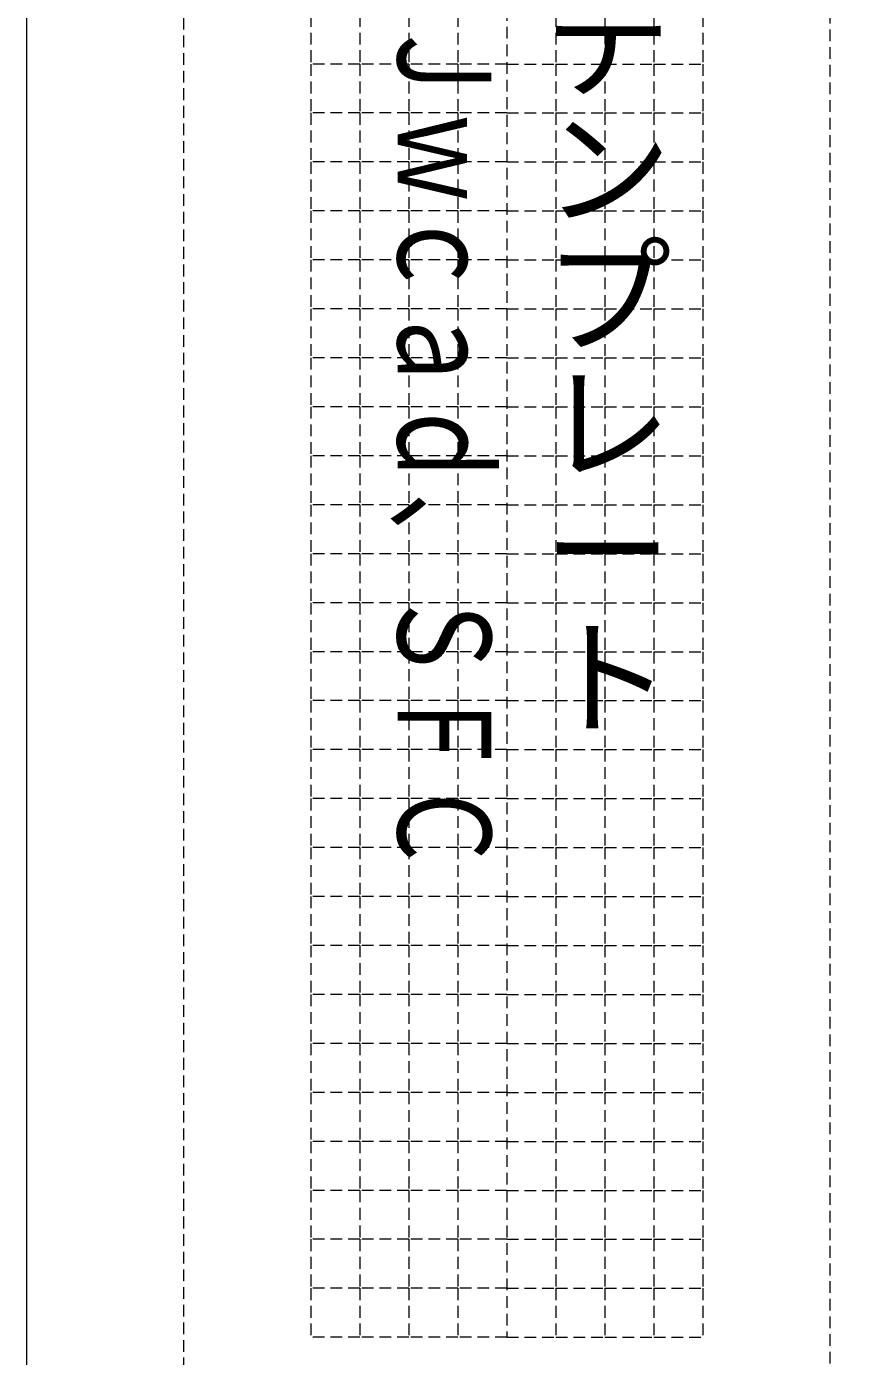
# Model space of a CAD drawing. Units: millimetres on the paper. Extents: x -148 to 148, y -210 to 210.
# Drawn here: x -148 to -64.5, y -134.6 to 1.2 of the extents above; entities that cross this region are included whole.
import ezdxf
from ezdxf.enums import TextEntityAlignment as Align

# ---------------------------------------------------------------- set-up
doc = ezdxf.new("R2010")
doc.units = ezdxf.units.MM
doc.linetypes.add('DASHED1', pattern=[1.8, 1.2, -0.6])
doc.layers.add('0-0', color=3, linetype='DASHED1', lineweight=9)
doc.styles.add('@ＭＳ ゴシック', font='')
doc.styles.add('ＭＳ ゴシック', font='')
doc.styles.get('@ＭＳ ゴシック').set_extended_font_data('@MS Gothic')
doc.styles.get('ＭＳ ゴシック').set_extended_font_data('MS Gothic')

msp = doc.modelspace()

# ---------------------------------------------------------------- linework, layer by layer
at = {"layer": '0-0'}
for p, q in [((-99, 107.38), (-99, -132.62)), ((-114, 2.38), (-114, -2.62)), ((-109, 2.38), (-109, -2.62)), ((-104, 2.38), (-104, -2.62)), ((-94, 2.38), (-94, -2.62)), ((-89, 2.38), (-89, -2.62)), ((-84, 2.38), (-84, -2.62)), ((-114, -2.62), (-114, -7.62)), ((-109, -2.62), (-114, -2.62)), ((-109, -2.62), (-109, -7.62)), ((-104, -2.62), (-109, -2.62)), ((-104, -2.62), (-104, -7.62)), ((-99, -2.62), (-104, -2.62)), ((-99, -2.62), (-94, -2.62)), ((-94, -2.62), (-94, -7.62)), ((-94, -2.62), (-89, -2.62)), ((-89, -2.62), (-84, -2.62)), ((-89, -2.62), (-89, -7.62)), ((-84, -2.62), (-84, -7.62)), ((-114, -7.62), (-114, -12.62)), ((-109, -7.62), (-114, -7.62)), ((-109, -7.62), (-109, -12.62)), ((-104, -7.62), (-109, -7.62)), ((-104, -7.62), (-104, -12.62)), ((-99, -7.62), (-104, -7.62)), ((-99, -7.62), (-94, -7.62)), ((-94, -7.62), (-94, -12.62)), ((-94, -7.62), (-89, -7.62)), ((-89, -7.62), (-84, -7.62)), ((-89, -7.62), (-89, -12.62)), ((-84, -7.62), (-84, -12.62)), ((-114, -12.62), (-114, -17.62)), ((-109, -12.62), (-114, -12.62)), ((-109, -12.62), (-109, -17.62)), ((-104, -12.62), (-109, -12.62)), ((-104, -12.62), (-104, -17.62)), ((-99, -12.62), (-104, -12.62)), ((-99, -12.62), (-94, -12.62)), ((-94, -12.62), (-94, -17.62)), ((-94, -12.62), (-89, -12.62)), ((-89, -12.62), (-84, -12.62)), ((-89, -12.62), (-89, -17.62)), ((-84, -12.62), (-84, -17.62)), ((-114, -17.62), (-114, -22.62)), ((-109, -17.62), (-114, -17.62)), ((-109, -17.62), (-109, -22.62)), ((-104, -17.62), (-109, -17.62)), ((-104, -17.62), (-104, -22.62)), ((-99, -17.62), (-104, -17.62)), ((-99, -17.62), (-94, -17.62)), ((-94, -17.62), (-94, -22.62)), ((-94, -17.62), (-89, -17.62)), ((-89, -17.62), (-84, -17.62)), ((-89, -17.62), (-89, -22.62)), ((-84, -17.62), (-84, -22.62)), ((-114, -22.62), (-114, -27.62)), ((-109, -22.62), (-114, -22.62)), ((-109, -22.62), (-109, -27.62)), ((-104, -22.62), (-109, -22.62)), ((-104, -22.62), (-104, -27.62)), ((-99, -22.62), (-104, -22.62)), ((-99, -22.62), (-94, -22.62)), ((-94, -22.62), (-94, -27.62)), ((-94, -22.62), (-89, -22.62)), ((-89, -22.62), (-84, -22.62)), ((-89, -22.62), (-89, -27.62)), ((-84, -22.62), (-84, -27.62)), ((-114, -27.62), (-114, -32.62)), ((-109, -27.62), (-114, -27.62)), ((-109, -27.62), (-109, -32.62)), ((-104, -27.62), (-109, -27.62)), ((-104, -27.62), (-104, -32.62)), ((-99, -27.62), (-104, -27.62)), ((-99, -27.62), (-94, -27.62)), ((-94, -27.62), (-94, -32.62)), ((-94, -27.62), (-89, -27.62)), ((-89, -27.62), (-84, -27.62)), ((-89, -27.62), (-89, -32.62)), ((-84, -27.62), (-84, -32.62)), ((-114, -32.62), (-114, -37.62)), ((-109, -32.62), (-114, -32.62)), ((-109, -32.62), (-109, -37.62)), ((-104, -32.62), (-109, -32.62)), ((-104, -32.62), (-104, -37.62)), ((-99, -32.62), (-104, -32.62)), ((-99, -32.62), (-94, -32.62)), ((-94, -32.62), (-94, -37.62)), ((-94, -32.62), (-89, -32.62)), ((-89, -32.62), (-84, -32.62)), ((-89, -32.62), (-89, -37.62)), ((-84, -32.62), (-84, -37.62)), ((-114, -37.62), (-114, -42.62)), ((-109, -37.62), (-114, -37.62)), ((-109, -37.62), (-109, -42.62)), ((-104, -37.62), (-109, -37.62)), ((-104, -37.62), (-104, -42.62)), ((-99, -37.62), (-104, -37.62)), ((-99, -37.62), (-94, -37.62)), ((-94, -37.62), (-94, -42.62)), ((-94, -37.62), (-89, -37.62)), ((-89, -37.62), (-84, -37.62)), ((-89, -37.62), (-89, -42.62)), ((-84, -37.62), (-84, -42.62)), ((-114, -42.62), (-114, -47.62)), ((-109, -42.62), (-114, -42.62)), ((-109, -42.62), (-109, -47.62)), ((-104, -42.62), (-109, -42.62)), ((-104, -42.62), (-104, -47.62)), ((-99, -42.62), (-104, -42.62)), ((-99, -42.62), (-94, -42.62)), ((-94, -42.62), (-94, -47.62)), ((-94, -42.62), (-89, -42.62)), ((-89, -42.62), (-84, -42.62)), ((-89, -42.62), (-89, -47.62)), ((-84, -42.62), (-84, -47.62)), ((-114, -47.62), (-114, -52.62)), ((-109, -47.62), (-114, -47.62)), ((-109, -47.62), (-109, -52.62)), ((-104, -47.62), (-109, -47.62)), ((-104, -47.62), (-104, -52.62)), ((-99, -47.62), (-104, -47.62)), ((-99, -47.62), (-94, -47.62)), ((-94, -47.62), (-94, -52.62)), ((-94, -47.62), (-89, -47.62)), ((-89, -47.62), (-84, -47.62)), ((-89, -47.62), (-89, -52.62)), ((-84, -47.62), (-84, -52.62)), ((-114, -52.62), (-114, -57.62)), ((-109, -52.62), (-114, -52.62)), ((-109, -52.62), (-109, -57.62)), ((-104, -52.62), (-109, -52.62)), ((-104, -52.62), (-104, -57.62)), ((-99, -52.62), (-104, -52.62)), ((-99, -52.62), (-94, -52.62)), ((-94, -52.62), (-94, -57.62)), ((-94, -52.62), (-89, -52.62)), ((-89, -52.62), (-84, -52.62)), ((-89, -52.62), (-89, -57.62)), ((-84, -52.62), (-84, -57.62)), ((-114, -57.62), (-114, -62.62)), ((-109, -57.62), (-114, -57.62)), ((-109, -57.62), (-109, -62.62)), ((-104, -57.62), (-109, -57.62)), ((-104, -57.62), (-104, -62.62)), ((-99, -57.62), (-104, -57.62)), ((-99, -57.62), (-94, -57.62)), ((-94, -57.62), (-94, -62.62)), ((-94, -57.62), (-89, -57.62)), ((-89, -57.62), (-84, -57.62)), ((-89, -57.62), (-89, -62.62)), ((-84, -57.62), (-84, -62.62)), ((-114, -62.62), (-114, -67.62)), ((-109, -62.62), (-114, -62.62)), ((-109, -62.62), (-109, -67.62)), ((-104, -62.62), (-109, -62.62)), ((-104, -62.62), (-104, -67.62)), ((-99, -62.62), (-104, -62.62)), ((-99, -62.62), (-94, -62.62)), ((-94, -62.62), (-94, -67.62)), ((-94, -62.62), (-89, -62.62)), ((-89, -62.62), (-84, -62.62)), ((-89, -62.62), (-89, -67.62)), ((-84, -62.62), (-84, -67.62)), ((-114, -67.62), (-114, -72.62)), ((-109, -67.62), (-114, -67.62)), ((-109, -67.62), (-109, -72.62)), ((-104, -67.62), (-109, -67.62)), ((-104, -67.62), (-104, -72.62)), ((-99, -67.62), (-104, -67.62)), ((-99, -67.62), (-94, -67.62)), ((-94, -67.62), (-94, -72.62)), ((-94, -67.62), (-89, -67.62)), ((-89, -67.62), (-84, -67.62)), ((-89, -67.62), (-89, -72.62)), ((-84, -67.62), (-84, -72.62)), ((-114, -72.62), (-114, -77.62)), ((-109, -72.62), (-114, -72.62)), ((-109, -72.62), (-109, -77.62)), ((-104, -72.62), (-109, -72.62)), ((-104, -72.62), (-104, -77.62)), ((-99, -72.62), (-104, -72.62)), ((-99, -72.62), (-94, -72.62)), ((-94, -72.62), (-94, -77.62)), ((-94, -72.62), (-89, -72.62)), ((-89, -72.62), (-84, -72.62)), ((-89, -72.62), (-89, -77.62)), ((-84, -72.62), (-84, -77.62)), ((-114, -77.62), (-114, -82.62)), ((-109, -77.62), (-114, -77.62)), ((-109, -77.62), (-109, -82.62)), ((-104, -77.62), (-109, -77.62)), ((-104, -77.62), (-104, -82.62)), ((-99, -77.62), (-104, -77.62)), ((-99, -77.62), (-94, -77.62)), ((-94, -77.62), (-94, -82.62)), ((-94, -77.62), (-89, -77.62)), ((-89, -77.62), (-84, -77.62)), ((-89, -77.62), (-89, -82.62)), ((-84, -77.62), (-84, -82.62)), ((-114, -82.62), (-114, -87.62)), ((-109, -82.62), (-114, -82.62)), ((-109, -82.62), (-109, -87.62)), ((-104, -82.62), (-109, -82.62)), ((-104, -82.62), (-104, -87.62)), ((-99, -82.62), (-104, -82.62)), ((-99, -82.62), (-94, -82.62)), ((-94, -82.62), (-94, -87.62)), ((-94, -82.62), (-89, -82.62)), ((-89, -82.62), (-84, -82.62)), ((-89, -82.62), (-89, -87.62)), ((-84, -82.62), (-84, -87.62)), ((-114, -87.62), (-114, -92.62)), ((-109, -87.62), (-114, -87.62)), ((-109, -87.62), (-109, -92.62)), ((-104, -87.62), (-109, -87.62)), ((-104, -87.62), (-104, -92.62)), ((-99, -87.62), (-104, -87.62)), ((-99, -87.62), (-94, -87.62)), ((-94, -87.62), (-94, -92.62)), ((-94, -87.62), (-89, -87.62)), ((-89, -87.62), (-84, -87.62)), ((-89, -87.62), (-89, -92.62)), ((-84, -87.62), (-84, -92.62)), ((-114, -92.62), (-114, -97.62)), ((-109, -92.62), (-114, -92.62)), ((-109, -92.62), (-109, -97.62)), ((-104, -92.62), (-109, -92.62)), ((-104, -92.62), (-104, -97.62)), ((-99, -92.62), (-104, -92.62)), ((-99, -92.62), (-94, -92.62)), ((-94, -92.62), (-94, -97.62)), ((-94, -92.62), (-89, -92.62)), ((-89, -92.62), (-84, -92.62)), ((-89, -92.62), (-89, -97.62)), ((-84, -92.62), (-84, -97.62)), ((-114, -97.62), (-114, -102.62)), ((-109, -97.62), (-114, -97.62)), ((-109, -97.62), (-109, -102.62)), ((-104, -97.62), (-109, -97.62)), ((-104, -97.62), (-104, -102.62)), ((-99, -97.62), (-104, -97.62)), ((-99, -97.62), (-94, -97.62)), ((-94, -97.62), (-94, -102.62)), ((-94, -97.62), (-89, -97.62)), ((-89, -97.62), (-84, -97.62)), ((-89, -97.62), (-89, -102.62)), ((-84, -97.62), (-84, -102.62)), ((-114, -102.62), (-114, -107.62)), ((-109, -102.62), (-114, -102.62)), ((-109, -102.62), (-109, -107.62)), ((-104, -102.62), (-109, -102.62)), ((-104, -102.62), (-104, -107.62)), ((-99, -102.62), (-104, -102.62)), ((-99, -102.62), (-94, -102.62)), ((-94, -102.62), (-94, -107.62)), ((-94, -102.62), (-89, -102.62)), ((-89, -102.62), (-84, -102.62)), ((-89, -102.62), (-89, -107.62)), ((-84, -102.62), (-84, -107.62)), ((-114, -107.62), (-114, -112.62)), ((-109, -107.62), (-114, -107.62)), ((-109, -107.62), (-109, -112.62)), ((-104, -107.62), (-109, -107.62)), ((-104, -107.62), (-104, -112.62)), ((-99, -107.62), (-104, -107.62)), ((-99, -107.62), (-94, -107.62)), ((-94, -107.62), (-94, -112.62)), ((-94, -107.62), (-89, -107.62)), ((-89, -107.62), (-84, -107.62)), ((-89, -107.62), (-89, -112.62)), ((-84, -107.62), (-84, -112.62)), ((-114, -112.62), (-114, -117.62)), ((-109, -112.62), (-114, -112.62)), ((-109, -112.62), (-109, -117.62)), ((-104, -112.62), (-109, -112.62)), ((-104, -112.62), (-104, -117.62)), ((-99, -112.62), (-104, -112.62)), ((-99, -112.62), (-94, -112.62)), ((-94, -112.62), (-94, -117.62)), ((-94, -112.62), (-89, -112.62)), ((-89, -112.62), (-84, -112.62)), ((-89, -112.62), (-89, -117.62)), ((-84, -112.62), (-84, -117.62)), ((-114, -117.62), (-114, -122.62)), ((-109, -117.62), (-114, -117.62)), ((-109, -117.62), (-109, -122.62)), ((-104, -117.62), (-109, -117.62)), ((-104, -117.62), (-104, -122.62)), ((-99, -117.62), (-104, -117.62)), ((-99, -117.62), (-94, -117.62)), ((-94, -117.62), (-94, -122.62)), ((-94, -117.62), (-89, -117.62)), ((-89, -117.62), (-84, -117.62)), ((-89, -117.62), (-89, -122.62)), ((-84, -117.62), (-84, -122.62)), ((-114, -122.62), (-114, -127.62)), ((-109, -122.62), (-114, -122.62)), ((-109, -122.62), (-109, -127.62)), ((-104, -122.62), (-109, -122.62)), ((-104, -122.62), (-104, -127.62)), ((-99, -122.62), (-104, -122.62)), ((-99, -122.62), (-94, -122.62)), ((-94, -122.62), (-94, -127.62)), ((-94, -122.62), (-89, -122.62)), ((-89, -122.62), (-84, -122.62)), ((-89, -122.62), (-89, -127.62)), ((-84, -122.62), (-84, -127.62)), ((-114, -127.62), (-114, -132.62)), ((-109, -127.62), (-114, -127.62)), ((-109, -127.62), (-109, -132.62)), ((-104, -127.62), (-109, -127.62)), ((-104, -127.62), (-104, -132.62)), ((-99, -127.62), (-104, -127.62)), ((-99, -127.62), (-94, -127.62)), ((-94, -127.62), (-94, -132.62)), ((-94, -127.62), (-89, -127.62)), ((-89, -127.62), (-84, -127.62)), ((-89, -127.62), (-89, -132.62)), ((-84, -127.62), (-84, -132.62)), ((-114, -132.62), (-119, -132.62)), ((-109, -132.62), (-114, -132.62)), ((-104, -132.62), (-109, -132.62)), ((-99, -132.62), (-104, -132.62)), ((-99, -132.62), (-94, -132.62)), ((-94, -132.62), (-89, -132.62)), ((-89, -132.62), (-84, -132.62)), ((-84, -132.62), (-79, -132.62))]:
    msp.add_line(p, q, dxfattribs=at)
at = {"layer": '0-0', "color": 7, "linetype": 'Continuous'}
msp.add_lwpolyline([(-148, -210), (148, -210), (148, 210), (-148, 210)], close=True, dxfattribs=at)
at = {"layer": '0-0', "color": 7}
msp.add_lwpolyline([(-66, -151.5), (-66, 151.5), (-132, 151.5), (-132, -151.5)], dxfattribs=at)
at = {"layer": '0-0'}
for points in [[(-114, 2.38), (-119, 2.38), (-119, -2.62)], [(-84, 2.38), (-79, 2.38), (-79, -2.62)], [(-114, -2.62), (-119, -2.62), (-119, -7.62)], [(-84, -2.62), (-79, -2.62), (-79, -7.62)], [(-114, -7.62), (-119, -7.62), (-119, -12.62)], [(-84, -7.62), (-79, -7.62), (-79, -12.62)], [(-114, -12.62), (-119, -12.62), (-119, -17.62)], [(-84, -12.62), (-79, -12.62), (-79, -17.62)], [(-114, -17.62), (-119, -17.62), (-119, -22.62)], [(-84, -17.62), (-79, -17.62), (-79, -22.62)], [(-114, -22.62), (-119, -22.62), (-119, -27.62)], [(-84, -22.62), (-79, -22.62), (-79, -27.62)], [(-114, -27.62), (-119, -27.62), (-119, -32.62)], [(-84, -27.62), (-79, -27.62), (-79, -32.62)], [(-114, -32.62), (-119, -32.62), (-119, -37.62)], [(-84, -32.62), (-79, -32.62), (-79, -37.62)], [(-114, -37.62), (-119, -37.62), (-119, -42.62)], [(-84, -37.62), (-79, -37.62), (-79, -42.62)], [(-114, -42.62), (-119, -42.62), (-119, -47.62)], [(-84, -42.62), (-79, -42.62), (-79, -47.62)], [(-114, -47.62), (-119, -47.62), (-119, -52.62)], [(-84, -47.62), (-79, -47.62), (-79, -52.62)], [(-114, -52.62), (-119, -52.62), (-119, -57.62)], [(-84, -52.62), (-79, -52.62), (-79, -57.62)], [(-114, -57.62), (-119, -57.62), (-119, -62.62)], [(-84, -57.62), (-79, -57.62), (-79, -62.62)], [(-114, -62.62), (-119, -62.62), (-119, -67.62)], [(-84, -62.62), (-79, -62.62), (-79, -67.62)], [(-114, -67.62), (-119, -67.62), (-119, -72.62)], [(-84, -67.62), (-79, -67.62), (-79, -72.62)], [(-114, -72.62), (-119, -72.62), (-119, -77.62)], [(-84, -72.62), (-79, -72.62), (-79, -77.62)], [(-114, -77.62), (-119, -77.62), (-119, -82.62)], [(-84, -77.62), (-79, -77.62), (-79, -82.62)], [(-114, -82.62), (-119, -82.62), (-119, -87.62)], [(-84, -82.62), (-79, -82.62), (-79, -87.62)], [(-114, -87.62), (-119, -87.62), (-119, -92.62)], [(-84, -87.62), (-79, -87.62), (-79, -92.62)], [(-114, -92.62), (-119, -92.62), (-119, -97.62)], [(-84, -92.62), (-79, -92.62), (-79, -97.62)], [(-114, -97.62), (-119, -97.62), (-119, -102.62)], [(-84, -97.62), (-79, -97.62), (-79, -102.62)], [(-114, -102.62), (-119, -102.62), (-119, -107.62)], [(-84, -102.62), (-79, -102.62), (-79, -107.62)], [(-114, -107.62), (-119, -107.62), (-119, -112.62)], [(-84, -107.62), (-79, -107.62), (-79, -112.62)], [(-114, -112.62), (-119, -112.62), (-119, -117.62)], [(-84, -112.62), (-79, -112.62), (-79, -117.62)], [(-114, -117.62), (-119, -117.62), (-119, -122.62)], [(-84, -117.62), (-79, -117.62), (-79, -122.62)], [(-114, -122.62), (-119, -122.62), (-119, -127.62)], [(-84, -122.62), (-79, -122.62), (-79, -127.62)], [(-114, -127.62), (-119, -127.62), (-119, -132.62)], [(-84, -127.62), (-79, -127.62), (-79, -132.62)]]:
    msp.add_lwpolyline(points, dxfattribs=at)

# ---------------------------------------------------------------- texts
at = {"layer": '0-0', "color": 7, "style": '@ＭＳ ゴシック'}
msp.add_text('（無料）背表紙テンプレート', height=9.531, rotation=270, dxfattribs=at).set_placement((-96.5, 97.38), align=Align.BOTTOM_LEFT)
at = {"layer": '0-0', "color": 7, "style": 'ＭＳ ゴシック', "width": 0.75}
msp.add_text('Ｊｗｃａｄ、ＳＦＣ', height=9.531, rotation=270, dxfattribs=at).set_placement((-113, 2.38), align=Align.BOTTOM_LEFT)

doc.saveas('drawing.dxf')
